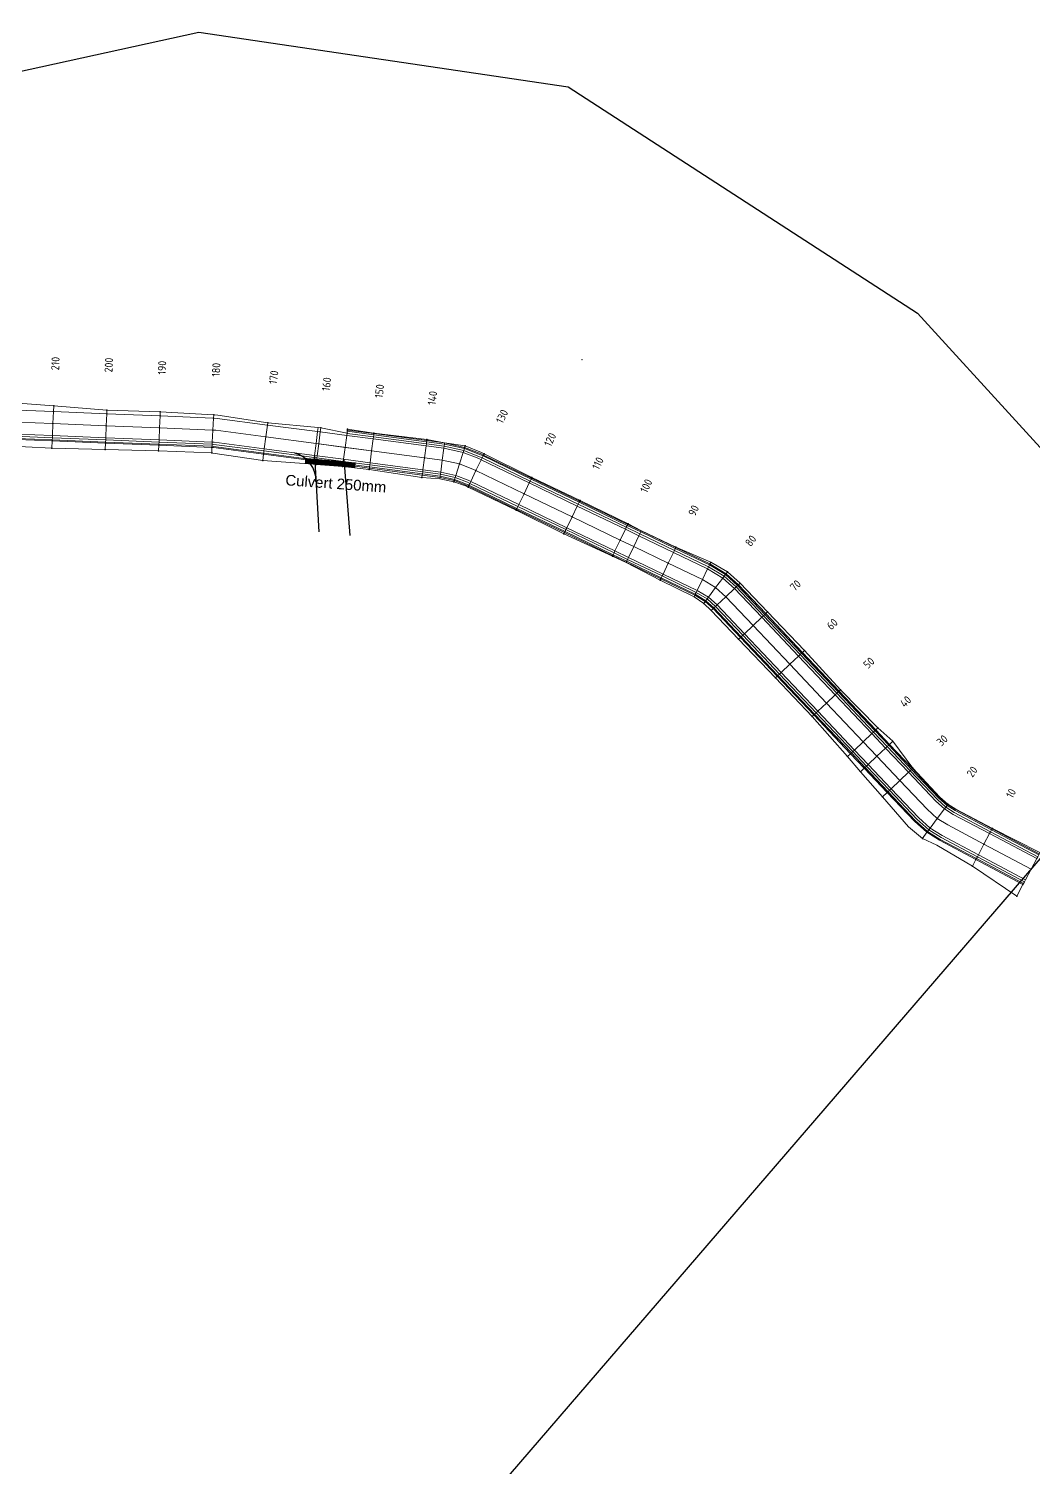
# Model space of a CAD drawing. Header units: metres. Extents: x 0 to 379473, y 0 to 769637.
# Drawn here: x 376817.2 to 377005.4, y 769129 to 769398.6 of the extents above; entities that cross this region are included whole.
import ezdxf
from ezdxf.enums import TextEntityAlignment as Align

# ---------------------------------------------------------------- set-up
doc = ezdxf.new("R2010")
doc.units = ezdxf.units.M
doc.header["$PDSIZE"] = -5
doc.linetypes.add('WDumbbell', pattern=[0])
doc.linetypes.add('WLine', pattern=[0])
for name, color, linetype in [('240209', 7, 'Continuous'), ('Road', 253, 'Continuous'), ('scm Boundaries', 7, 'Continuous'), ('Setout points', 6, 'Continuous'), ('STAGE 2 ROW CL', 7, 'Continuous'), ('STAGE 2 ROW SEC', 7, 'Continuous'), ('STAGE 2 ROW STR', 7, 'Continuous'), ('Stormwater', 90, 'Continuous')]:
    doc.layers.add(name, color=color, linetype=linetype)
doc.styles.add('ARIAL35', font='arial.ttf', dxfattribs={"height": 0.0035})
doc.styles.add('ISO', font='ISO.SHx', dxfattribs={"height": 1})
doc.dimstyles.new('ISO-25', dxfattribs={"dimtxt": 2.5, "dimasz": 2.5, "dimexe": 1.25, "dimexo": 0.625, "dimtad": 1, "dimtxsty": 'Standard', "dimcen": 2.5, "dimadec": 0, "dimazin": 0, "dimtfac": 1, "dimtmove": 0, "dimatfit": 3, "dimfxl": 1, "dimarcsym": 0})

# ---------------------------------------------------------------- blocks, each defined once
blk = doc.blocks.new('*D11')
at = {"layer": 'Defpoints', "color": 0, "transparency": 16777216}
for p in [(378795.35, 769574.52), (378803.54, 769534.02), (303220.97, 615637.01)]:
    blk.add_point(p, dxfattribs=at)
at = {"layer": 'Setout points', "color": 0, "lineweight": -2, "transparency": 16777216}
for p, q in [((378795.35, 769573.89), (378795.35, 769544.02)), ((378795.35, 769544.02), (378803.54, 769539.02)), ((378803.54, 769539.02), (378803.54, 769515.48))]:
    blk.add_line(p, q, dxfattribs=at)
at = {"layer": 'Setout points', "color": 0, "transparency": 16777216, "insert": (378801.45, 769524.44), "char_height": 2.5, "attachment_point": 5, "rotation": 90}
blk.add_mtext('75574,39', dxfattribs=at)
blk = doc.blocks.new('*D12')
at = {"layer": 'Defpoints', "color": 0, "transparency": 16777216}
for p in [(378792.98, 769562.76), (378795.2, 769534.14), (303220.97, 615637.01)]:
    blk.add_point(p, dxfattribs=at)
at = {"layer": 'Setout points', "color": 0, "lineweight": -2, "transparency": 16777216}
for p, q in [((378792.98, 769562.13), (378792.98, 769544.14)), ((378792.98, 769544.14), (378795.2, 769539.14)), ((378795.2, 769539.14), (378795.2, 769516.85))]:
    blk.add_line(p, q, dxfattribs=at)
at = {"layer": 'Setout points', "color": 0, "transparency": 16777216, "insert": (378793.11, 769525.18), "char_height": 2.5, "attachment_point": 5, "rotation": 90}
blk.add_mtext('75572,01', dxfattribs=at)
blk = doc.blocks.new('*D13')
at = {"layer": 'Defpoints', "color": 0, "transparency": 16777216}
for p in [(378953.84, 769572.8), (378956.07, 769532.4), (303379.45, 615635.3)]:
    blk.add_point(p, dxfattribs=at)
at = {"layer": 'Setout points', "color": 0, "lineweight": -2, "transparency": 16777216}
for p, q in [((378953.84, 769572.18), (378953.84, 769542.4)), ((378953.84, 769542.4), (378956.07, 769537.4)), ((378956.07, 769537.4), (378956.07, 769513.86))]:
    blk.add_line(p, q, dxfattribs=at)
at = {"layer": 'Setout points', "color": 0, "transparency": 16777216, "insert": (378953.98, 769522.81), "char_height": 2.5, "attachment_point": 5, "rotation": 90}
blk.add_mtext('75574,39', dxfattribs=at)
blk = doc.blocks.new('*D14')
at = {"layer": 'Defpoints', "color": 0, "transparency": 16777216}
for p in [(378951.47, 769561.05), (378953.68, 769532.43), (303379.45, 615635.3)]:
    blk.add_point(p, dxfattribs=at)
at = {"layer": 'Setout points', "color": 0, "lineweight": -2, "transparency": 16777216}
for p, q in [((378951.47, 769560.42), (378951.47, 769542.43)), ((378951.47, 769542.43), (378953.68, 769537.43)), ((378953.68, 769537.43), (378953.68, 769515.14))]:
    blk.add_line(p, q, dxfattribs=at)
at = {"layer": 'Setout points', "color": 0, "transparency": 16777216, "insert": (378951.6, 769523.47), "char_height": 2.5, "attachment_point": 5, "rotation": 90}
blk.add_mtext('75572,01', dxfattribs=at)
blk = doc.blocks.new('*D15')
at = {"layer": 'Defpoints', "color": 0, "transparency": 16777216}
for p in [(378795.35, 769574.52), (378721.36, 769570.12), (0, 0)]:
    blk.add_point(p, dxfattribs=at)
at = {"layer": 'Setout points', "color": 0, "lineweight": -2, "transparency": 16777216}
for p, q in [((378731.36, 769574.52), (378726.36, 769570.12)), ((378794.73, 769574.52), (378731.36, 769574.52)), ((378726.36, 769570.12), (378700.32, 769570.12))]:
    blk.add_line(p, q, dxfattribs=at)
at = {"layer": 'Setout points', "color": 0, "transparency": 16777216, "insert": (378710.53, 769572.21), "char_height": 2.5, "attachment_point": 5}
blk.add_mtext('769574,52', dxfattribs=at)
blk = doc.blocks.new('*D16')
at = {"layer": 'Defpoints', "color": 0, "transparency": 16777216}
for p in [(378781.92, 769557.85), (378721.59, 769546.62), (0, 0)]:
    blk.add_point(p, dxfattribs=at)
at = {"layer": 'Setout points', "color": 0, "lineweight": -2, "transparency": 16777216}
for p, q in [((378731.59, 769557.85), (378726.59, 769546.62)), ((378781.29, 769557.85), (378731.59, 769557.85)), ((378726.59, 769546.62), (378700.55, 769546.62))]:
    blk.add_line(p, q, dxfattribs=at)
at = {"layer": 'Setout points', "color": 0, "transparency": 16777216, "insert": (378710.75, 769548.7), "char_height": 2.5, "attachment_point": 5}
blk.add_mtext('769557,85', dxfattribs=at)

msp = doc.modelspace()

# ---------------------------------------------------------------- linework, layer by layer
at = {"color": 7}
msp.add_arc((376865.656, 769313.908), 5.347, 358.63812, 75.02105, dxfattribs=at)
at = {"layer": '240209', "color": 2, "linetype": 'Continuous', "lineweight": 0}
msp.add_point((376920.83, 769336.575, 361.588), dxfattribs=at)
at = {"layer": 'Road'}
for p, q in [((376870.716, 769318.642, 100), (376871.561, 769304.34)), ((376876.24, 769317.915, 100), (376877.369, 769303.621, 100))]:
    msp.add_line(p, q, dxfattribs=at)
at = {"layer": 'scm Boundaries', "color": 2, "linetype": 'Continuous', "lineweight": 25}
for points in [[(376778.089, 769382.395, 0), (376849.064, 769397.957, 0), (376918.269, 769387.714, 0), (376983.757, 769345.327, 0), (377040.897, 769282.72, 0), (377153.96, 769199.107, 0)], [(376877.575, 769093.145, 0), (377040.897, 769282.72, 0)]]:
    msp.add_polyline3d(points, dxfattribs=at)
at = {"layer": 'Setout points'}
for p in [(376821.845, 769327.939, 356.26), (376821.801, 769326.859, 356.981), (376831.793, 769326.454, 356.527), (376831.82, 769327.117, 356.085), (376841.785, 769326.049, 356.074), (376841.815, 769326.807, 355.569), (376851.805, 769325.642, 355.621), (376851.837, 769326.259, 355.209), (376821.71, 769324.611, 356.891), (376831.702, 769324.206, 356.437), (376841.693, 769323.801, 355.984), (376851.685, 769323.396, 355.531), (376861.895, 769324.342, 355.168), (376861.951, 769324.762, 354.885), (376871.81, 769323.037, 354.685), (376871.914, 769323.831, 354.151), (376876.827, 769322.836, 353.862), (376876.898, 769323.376, 353.985), (376876.926, 769323.59, 353.841), (376881.855, 769322.723, 353.466), (376881.865, 769322.803, 353.546), (376821.524, 769320.018, 358.148), (376821.578, 769321.364, 356.801), (376831.57, 769320.959, 356.347), (376841.562, 769320.554, 355.894), (376851.513, 769320.15, 355.441), (376861.602, 769322.111, 355.078), (376871.516, 769320.806, 354.595), (376876.473, 769320.153, 354.075), (376891.769, 769321.418, 352.427), (376891.794, 769321.606, 352.617), (376898.87, 769320.15, 351.734), (376898.96, 769320.44, 351.531), (376831.522, 769319.779, 357.528), (376841.519, 769319.499, 356.95), (376851.458, 769319.119, 356.474), (376861.019, 769317.687, 356.2), (376861.178, 769318.889, 354.988), (376871.092, 769317.584, 354.505), (376881.431, 769319.501, 353.556), (376891.345, 769318.196, 352.517), (376902.395, 769318.72, 351.388), (376902.508, 769318.955, 351.214), (376871.01, 769316.958, 355.136), (376876, 769316.557, 354.363), (376876.049, 769316.931, 353.985), (376880.972, 769316.016, 353.731), (376881.007, 769316.279, 353.466), (376890.862, 769314.523, 352.881), (376890.921, 769314.973, 352.427), (376897.902, 769317.047, 351.824), (376900.986, 769315.792, 351.478), (376911.474, 769314.525, 350.245), (376896.865, 769313.724, 351.966), (376896.934, 769313.945, 351.734), (376899.504, 769312.712, 351.556), (376899.576, 769312.863, 351.388), (376911.406, 769314.384, 350.349), (376909.997, 769311.455, 350.439), (376920.417, 769310.048, 349.31), (376920.499, 769310.219, 349.184), (376908.514, 769308.375, 350.236), (376908.587, 769308.527, 350.349), (376919.008, 769307.119, 349.4), (376917.482, 769303.948, 349.131), (376917.598, 769304.191, 349.31), (376929.428, 769305.712, 348.271), (376929.428, 769305.712, 348.271), (376929.489, 769305.84, 348.176), (376929.489, 769305.84, 348.176), (376928.019, 769302.783, 348.361), (376928.019, 769302.783, 348.361), (376938.439, 769301.376, 346.785), (376938.472, 769301.444, 346.862), (376926.564, 769299.76, 348.376), (376926.564, 769299.76, 348.376), (376926.609, 769299.855, 348.271), (376926.609, 769299.855, 348.271), (376937.03, 769298.447, 346.875), (376947.849, 769296.468, 345.123), (376948.124, 769296.835, 345.582), (376935.49, 769295.248, 346.585), (376935.62, 769295.518, 346.785), (376945.902, 769293.866, 345.213), (376943.689, 769290.908, 345.568), (376943.956, 769291.263, 345.123), (376955.287, 769288.997, 343.461), (376955.624, 769289.316, 343.925), (376952.927, 769286.762, 343.551), (376950.207, 769284.187, 343.957), (376950.567, 769284.528, 343.461), (376962.558, 769282.109, 342.344), (376959.802, 769279.501, 341.889), (376962.162, 769281.735, 341.799), (376957.123, 769276.964, 342.238), (376957.442, 769277.266, 341.799), (376969.038, 769274.474, 340.137), (376969.296, 769274.718, 340.494), (376966.678, 769272.239, 340.227), (376964.028, 769269.73, 340.536), (376964.317, 769270.005, 340.137), (376975.913, 769267.212, 338.475), (376976.289, 769267.569, 338.13), (376973.553, 769264.978, 338.565), (376970.634, 769262.214, 339.244), (376971.193, 769262.743, 338.475), (376982.788, 769259.95, 336.875), (376982.887, 769260.044, 336.784), (376978.068, 769255.481, 336.875), (376980.428, 769257.716, 336.965), (376977.171, 769254.632, 338.111), (376989.398, 769253.22, 335.311), (376989.427, 769253.258, 335.358), (376987.455, 769250.615, 335.401), (376985.511, 769248.01, 335.311), (376997.721, 769248.646, 333.747), (376997.768, 769248.735, 333.681), (376984.666, 769246.878, 336.724), (376996.197, 769245.776), (376994.02, 769241.674, 335.142), (376994.673, 769242.905, 333.747), (377005.03, 769241.087, 332.274), (377003.506, 769238.217, 332.184), (377002.346, 769236.031, 334.658)]:
    msp.add_point(p, dxfattribs=at)
at = {"layer": 'STAGE 2 ROW CL', "color": 6, "linetype": 'Continuous', "lineweight": 0}
msp.add_polyline3d([(377005.03, 769241.087, 332.274), (376996.197, 769245.776, 333.837), (376989.393, 769249.388, 335.042), (376989.393, 769249.388, 335.042), (376987.455, 769250.615, 335.401), (376985.533, 769252.324, 335.804), (376985.533, 769252.324, 335.804), (376980.428, 769257.716, 336.965), (376976.131, 769262.255, 337.942), (376976.131, 769262.255, 337.942), (376973.553, 769264.978, 338.565), (376966.678, 769272.239, 340.227), (376959.802, 769279.501, 341.889), (376952.927, 769286.762, 343.551), (376947.809, 769292.168, 344.788), (376947.809, 769292.168, 344.788), (376945.902, 769293.866, 345.213), (376943.421, 769295.371, 345.696), (376943.421, 769295.371, 345.696), (376937.03, 769298.447, 346.875), (376930.567, 769301.557, 348.067), (376930.567, 769301.557, 348.067), (376928.019, 769302.783, 348.361), (376919.008, 769307.119, 349.4), (376909.997, 769311.455, 350.439), (376900.986, 769315.792, 351.478), (376900.523, 769316.014, 351.531), (376900.523, 769316.014, 351.531), (376897.902, 769317.047, 351.824), (376894.675, 769317.757, 352.168), (376894.675, 769317.757, 352.168), (376891.345, 769318.196, 352.517), (376881.431, 769319.501, 353.556), (376871.516, 769320.806, 354.595), (376871.009, 769320.873, 354.648), (376871.009, 769320.873, 354.648), (376861.602, 769322.111, 355.078), (376852.213, 769323.347, 355.507), (376852.213, 769323.347, 355.507), (376851.685, 769323.396, 355.531), (376851.6, 769323.4, 355.535), (376851.6, 769323.4, 355.535), (376841.693, 769323.801, 355.984), (376831.702, 769324.206, 356.437), (376821.71, 769324.611, 356.891), (376811.718, 769325.016, 357.344)], dxfattribs=at)
at = {"layer": 'STAGE 2 ROW CL', "color": 2, "linetype": 'WLine', "lineweight": 0}
msp.add_point((376996.197, 769245.776), dxfattribs=at)
at = {"layer": 'STAGE 2 ROW CL', "color": 7, "linetype": 'WDumbbell', "lineweight": 0}
msp.add_point((377005.03, 769241.087), dxfattribs=at)
at = {"layer": 'STAGE 2 ROW SEC', "color": 3, "linetype": 'Continuous', "lineweight": 0}
for points in [[(376821.524, 769320.018, 358.148), (376821.578, 769321.364, 356.801), (376821.586, 769321.564, 356.801), (376821.602, 769321.963, 356.401), (376821.619, 769322.363, 356.801), (376821.71, 769324.611, 356.891), (376821.801, 769326.859, 356.981), (376821.845, 769327.939, 356.26)], [(376831.522, 769319.779, 357.528), (376831.57, 769320.959, 356.347), (376831.578, 769321.159, 356.347), (376831.594, 769321.558, 355.947), (376831.61, 769321.958, 356.347), (376831.702, 769324.206, 356.437), (376831.793, 769326.454, 356.527), (376831.82, 769327.117, 356.085)], [(376841.519, 769319.499, 356.95), (376841.562, 769320.554, 355.894), (376841.57, 769320.754, 355.894), (376841.586, 769321.153, 355.494), (376841.602, 769321.553, 355.894), (376841.693, 769323.801, 355.984), (376841.785, 769326.049, 356.074), (376841.815, 769326.807, 355.569)], [(376851.458, 769319.119, 356.474), (376851.513, 769320.15, 355.441), (376851.523, 769320.35, 355.441), (376851.545, 769320.749, 355.041), (376851.566, 769321.149, 355.441), (376851.685, 769323.396, 355.531), (376851.805, 769325.642, 355.621), (376851.837, 769326.259, 355.209)], [(376861.019, 769317.687, 356.2), (376861.178, 769318.889, 354.988), (376861.204, 769319.087, 354.988), (376861.256, 769319.484, 354.588), (376861.308, 769319.88, 354.988), (376861.602, 769322.111, 355.078), (376861.895, 769324.342, 355.168), (376861.951, 769324.762, 354.885)], [(376870.499, 769316.999, 355.215), (376870.585, 769317.65, 354.558), (376870.611, 769317.849, 354.558), (376870.663, 769318.245, 354.158), (376870.716, 769318.642, 354.558), (376871.009, 769320.873, 354.648), (376871.303, 769323.103, 354.738), (376871.407, 769323.896, 354.205)], [(376871.01, 769316.958, 355.136), (376871.092, 769317.584, 354.505), (376871.118, 769317.782, 354.505), (376871.17, 769318.179, 354.105), (376871.223, 769318.575, 354.505), (376871.516, 769320.806, 354.595), (376871.81, 769323.037, 354.685), (376871.914, 769323.831, 354.151)], [(376876, 769316.557, 354.363), (376876.049, 769316.931, 353.985), (376876.075, 769317.129, 353.985), (376876.128, 769317.526, 353.585), (376876.18, 769317.923, 353.985), (376876.474, 769320.153, 354.075), (376876.767, 769322.384, 353.985), (376876.819, 769322.781, 353.585), (376876.872, 769323.177, 353.985), (376876.898, 769323.376, 353.985), (376876.926, 769323.59, 353.841)], [(376876, 769316.557, 354.363), (376876.049, 769316.931, 353.985), (376876.075, 769317.129, 353.985), (376876.128, 769317.526, 353.585), (376876.18, 769317.923, 353.985), (376876.473, 769320.153, 354.075), (376876.767, 769322.384, 354.165), (376876.827, 769322.836, 353.862)], [(376880.972, 769316.016, 353.731), (376881.007, 769316.279, 353.466), (376881.033, 769316.477, 353.466), (376881.085, 769316.873, 353.066), (376881.137, 769317.27, 353.466), (376881.431, 769319.501, 353.556), (376881.724, 769321.732, 353.466), (376881.777, 769322.128, 353.066), (376881.829, 769322.525, 353.466), (376881.855, 769322.723, 353.466), (376881.865, 769322.803, 353.546)], [(376890.862, 769314.523, 352.881), (376890.921, 769314.973, 352.427), (376890.947, 769315.172, 352.427), (376890.999, 769315.568, 352.027), (376891.052, 769315.965, 352.427), (376891.345, 769318.196, 352.517), (376891.639, 769320.426, 352.427), (376891.691, 769320.823, 352.027), (376891.743, 769321.22, 352.427), (376891.769, 769321.418, 352.427), (376891.794, 769321.606, 352.617)], [(376894.213, 769314.247, 352.369), (376894.251, 769314.535, 352.078), (376894.277, 769314.733, 352.078), (376894.329, 769315.13, 351.678), (376894.381, 769315.527, 352.078), (376894.675, 769317.757, 352.168), (376894.969, 769319.988, 352.078), (376895.021, 769320.385, 351.678), (376895.073, 769320.781, 352.078), (376895.099, 769320.98, 352.078), (376895.104, 769321.018, 352.116)], [(376896.865, 769313.724, 351.966), (376896.934, 769313.945, 351.734), (376896.994, 769314.136, 351.734), (376897.113, 769314.517, 351.334), (376897.232, 769314.899, 351.734), (376897.902, 769317.047, 351.824), (376898.572, 769319.195, 351.734), (376898.691, 769319.577, 351.334), (376898.81, 769319.959, 351.734), (376898.87, 769320.15, 351.734), (376898.96, 769320.44, 351.531)], [(376899.504, 769312.712, 351.556), (376899.576, 769312.863, 351.388), (376899.663, 769313.043, 351.388), (376899.837, 769313.404, 350.988), (376900.01, 769313.764, 351.388), (376900.986, 769315.792, 351.478), (376901.961, 769317.819, 351.388), (376902.135, 769318.179, 350.988), (376902.308, 769318.54, 351.388), (376902.395, 769318.72, 351.388), (376902.508, 769318.955, 351.214)], [(376908.514, 769308.375, 350.236), (376908.587, 769308.527, 350.349), (376908.674, 769308.707, 350.349), (376908.848, 769309.067, 349.949), (376909.021, 769309.428, 350.349), (376909.997, 769311.455, 350.439), (376910.972, 769313.483, 350.349), (376911.146, 769313.843, 349.949), (376911.319, 769314.204, 350.349), (376911.406, 769314.384, 350.349), (376911.474, 769314.525, 350.245)], [(376917.482, 769303.948, 349.131), (376917.598, 769304.191, 349.31), (376917.685, 769304.371, 349.31), (376917.859, 769304.731, 348.91), (376918.032, 769305.092, 349.31), (376919.008, 769307.119, 349.4), (376919.983, 769309.147, 349.31), (376920.157, 769309.507, 348.91), (376920.33, 769309.868, 349.31), (376920.417, 769310.048, 349.31), (376920.499, 769310.219, 349.184)], [(376926.564, 769299.76, 348.376), (376926.609, 769299.855, 348.271), (376926.696, 769300.035, 348.271), (376926.87, 769300.395, 347.871), (376927.043, 769300.756, 348.271), (376928.019, 769302.783, 348.361), (376928.994, 769304.811, 348.271), (376929.168, 769305.171, 347.871), (376929.341, 769305.531, 348.271), (376929.428, 769305.712, 348.271), (376929.489, 769305.84, 348.176)], [(376929.134, 769298.577, 348.034), (376929.158, 769298.628, 347.977), (376929.245, 769298.808, 347.977), (376929.418, 769299.169, 347.577), (376929.592, 769299.529, 347.977), (376930.567, 769301.557, 348.067), (376931.543, 769303.584, 347.977), (376931.717, 769303.945, 347.577), (376931.89, 769304.305, 347.977), (376931.977, 769304.485, 347.977), (376931.981, 769304.494, 347.971)], [(376935.49, 769295.248, 346.585), (376935.62, 769295.518, 346.785), (376935.707, 769295.699, 346.785), (376935.881, 769296.059, 346.385), (376936.054, 769296.419, 346.785), (376937.03, 769298.447, 346.875), (376938.005, 769300.474, 346.785), (376938.179, 769300.835, 346.385), (376938.352, 769301.195, 346.785), (376938.439, 769301.376, 346.785), (376938.472, 769301.444, 346.862)], [(376941.861, 769292.129, 345.954), (376942.012, 769292.443, 345.606), (376942.099, 769292.623, 345.606), (376942.272, 769292.983, 345.206), (376942.446, 769293.344, 345.606), (376943.421, 769295.371, 345.696), (376944.397, 769297.399, 345.606), (376944.57, 769297.759, 345.206), (376944.744, 769298.12, 345.606), (376944.83, 769298.3, 345.606), (376945.003, 769298.658, 346.003)], [(376943.689, 769290.908, 345.568), (376943.956, 769291.263, 345.123), (376944.075, 769291.423, 345.123), (376944.315, 769291.744, 344.723), (376944.555, 769292.064, 345.123), (376945.902, 769293.866, 345.213), (376947.25, 769295.667, 345.123), (376947.49, 769295.988, 344.723), (376947.73, 769296.308, 345.123), (376947.849, 769296.468, 345.123), (376948.124, 769296.835, 345.582)], [(376945.059, 769289.564, 345.236), (376945.449, 769289.933, 344.698), (376945.595, 769290.071, 344.698), (376945.885, 769290.346, 344.298), (376946.176, 769290.621, 344.698), (376947.809, 769292.168, 344.788), (376949.443, 769293.715, 344.698), (376949.734, 769293.99, 344.298), (376950.024, 769294.265, 344.698), (376950.169, 769294.402, 344.698), (376950.474, 769294.69, 345.117)], [(376950.207, 769284.187, 343.957), (376950.567, 769284.528, 343.461), (376950.712, 769284.665, 343.461), (376951.003, 769284.94, 343.061), (376951.293, 769285.215, 343.461), (376952.927, 769286.762, 343.551), (376954.561, 769288.309, 343.461), (376954.851, 769288.584, 343.061), (376955.142, 769288.859, 343.461), (376955.287, 769288.997, 343.461), (376955.624, 769289.316, 343.925)], [(376957.123, 769276.964, 342.238), (376957.442, 769277.266, 341.799), (376957.587, 769277.404, 341.799), (376957.878, 769277.679, 341.399), (376958.168, 769277.954, 341.799), (376959.802, 769279.501, 341.889), (376961.436, 769281.048, 341.799), (376961.727, 769281.323, 341.399), (376962.017, 769281.598, 341.799), (376962.162, 769281.735, 341.799), (376962.558, 769282.109, 342.344)], [(376964.028, 769269.73, 340.536), (376964.317, 769270.005, 340.137), (376964.463, 769270.142, 340.137), (376964.753, 769270.417, 339.737), (376965.044, 769270.692, 340.137), (376966.678, 769272.239, 340.227), (376968.311, 769273.786, 340.137), (376968.602, 769274.061, 339.737), (376968.892, 769274.336, 340.137), (376969.038, 769274.474, 340.137), (376969.296, 769274.718, 340.494)], [(376970.634, 769262.214, 339.244), (376971.193, 769262.743, 338.475), (376971.338, 769262.881, 338.475), (376971.628, 769263.156, 338.075), (376971.919, 769263.431, 338.475), (376973.553, 769264.978, 338.565), (376975.187, 769266.524, 338.475), (376975.477, 769266.799, 338.075), (376975.768, 769267.074, 338.475), (376975.913, 769267.212, 338.475), (376976.289, 769267.569, 338.13)], [(376973.064, 769259.351, 338.825), (376973.771, 769260.02, 337.852), (376973.916, 769260.158, 337.852), (376974.206, 769260.433, 337.452), (376974.497, 769260.708, 337.852), (376976.131, 769262.255, 337.942), (376977.764, 769263.802, 337.852), (376978.055, 769264.077, 337.452), (376978.345, 769264.352, 337.852), (376978.491, 769264.489, 337.852), (376979.136, 769265.1, 337.26)], [(376977.171, 769254.632, 338.111), (376978.068, 769255.481, 336.875), (376978.213, 769255.619, 336.875), (376978.504, 769255.894, 336.475), (376978.794, 769256.169, 336.875), (376980.428, 769257.716, 336.965), (376982.062, 769259.263, 336.875), (376982.352, 769259.538, 336.475), (376982.643, 769259.813, 336.875), (376982.788, 769259.95, 336.875), (376982.887, 769260.044, 336.784)], [(376984.666, 769246.878, 336.724), (376985.511, 769248.01, 335.311), (376985.63, 769248.171, 335.311), (376985.87, 769248.491, 334.911), (376986.109, 769248.812, 335.311), (376987.455, 769250.615, 335.401), (376988.8, 769252.418, 335.311), (376989.039, 769252.739, 334.911), (376989.279, 769253.059, 335.311), (376989.398, 769253.22, 335.311), (376989.427, 769253.258, 335.358)], [(376994.02, 769241.674, 335.142), (376994.673, 769242.905, 333.747), (376994.767, 769243.082, 333.747), (376994.955, 769243.435, 333.347), (376995.142, 769243.788, 333.747), (376996.197, 769245.776, 333.837), (376997.252, 769247.763, 333.747), (376997.44, 769248.116, 333.347), (376997.627, 769248.47, 333.747), (376997.721, 769248.646, 333.747), (376997.768, 769248.735, 333.681)], [(377002.346, 769236.031, 334.658), (377003.506, 769238.217, 332.184), (377003.6, 769238.393, 332.184), (377003.788, 769238.747, 331.784), (377003.975, 769239.1, 332.184), (377005.03, 769241.087, 332.274), (377006.085, 769243.075, 332.184), (377006.272, 769243.428, 331.784), (377006.46, 769243.781, 332.184), (377006.554, 769243.958, 332.184), (377006.697, 769244.228, 332.49)]]:
    msp.add_polyline3d(points, dxfattribs=at)
at = {"layer": 'STAGE 2 ROW STR', "color": 3, "linetype": 'Continuous', "lineweight": 0}
for points in [[(376876.926, 769323.59, 353.841), (376876.827, 769322.836, 353.862), (376871.914, 769323.831, 354.151), (376871.407, 769323.896, 354.205), (376861.951, 769324.762, 354.885), (376852.586, 769326.183, 355.19), (376851.837, 769326.259, 355.209), (376851.716, 769326.265, 355.213), (376841.815, 769326.807, 355.569), (376831.82, 769327.117, 356.085), (376821.845, 769327.939, 356.26), (376811.867, 769328.696, 356.478)], [(376931.981, 769304.494, 347.971), (376929.489, 769305.84, 348.176), (376920.499, 769310.219, 349.184), (376911.474, 769314.525, 350.245), (376902.508, 769318.955, 351.214), (376902.052, 769319.192, 351.257), (376898.96, 769320.44, 351.531), (376895.104, 769321.018, 352.116)], [(376917.482, 769303.948, 349.131), (376908.514, 769308.375, 350.236), (376899.504, 769312.712, 351.556)], [(376935.49, 769295.248, 346.585), (376929.134, 769298.577, 348.034)], [(376987.921, 769254.585, 335.688), (376982.887, 769260.044, 336.784), (376979.136, 769265.1, 337.26), (376976.289, 769267.569, 338.13), (376969.296, 769274.718, 340.494)], [(376997.768, 769248.735, 333.681), (376990.951, 769252.324, 335.026)]]:
    msp.add_polyline3d(points, dxfattribs=at)
at = {"layer": 'STAGE 2 ROW STR', "color": 34, "linetype": 'Continuous', "lineweight": 0, "true_color": 0x965a00}
msp.add_polyline3d([(377006.085, 769243.075, 332.184), (376997.252, 769247.763, 333.747), (376990.448, 769251.375, 334.952), (376988.8, 769252.418, 335.311), (376987.167, 769253.871, 335.714), (376982.062, 769259.263, 336.875), (376977.764, 769263.802, 337.852), (376975.187, 769266.524, 338.475), (376968.311, 769273.786, 340.137), (376961.436, 769281.048, 341.799), (376954.561, 769288.309, 343.461), (376949.443, 769293.715, 344.698), (376947.25, 769295.667, 345.123), (376944.397, 769297.399, 345.606), (376938.005, 769300.474, 346.785), (376931.543, 769303.584, 347.977), (376928.994, 769304.811, 348.271), (376919.983, 769309.147, 349.31), (376910.972, 769313.483, 350.349), (376901.961, 769317.819, 351.388), (376901.498, 769318.042, 351.441), (376898.572, 769319.195, 351.734), (376894.969, 769319.988, 352.078), (376891.639, 769320.426, 352.427), (376881.724, 769321.732, 353.466), (376876.767, 769322.384, 353.985), (376876.767, 769322.384, 354.165), (376871.81, 769323.037, 354.685), (376871.303, 769323.103, 354.738), (376861.895, 769324.342, 355.168), (376852.506, 769325.578, 355.597), (376851.805, 769325.642, 355.621), (376851.691, 769325.648, 355.625), (376841.785, 769326.049, 356.074), (376831.793, 769326.454, 356.527), (376821.801, 769326.859, 356.981), (376811.809, 769327.264, 357.434)], dxfattribs=at)
at = {"layer": 'STAGE 2 ROW STR', "color": 43, "linetype": 'Continuous', "lineweight": 0, "true_color": 0xc1ac73}
msp.add_polyline3d([(377003.975, 769239.1, 332.184), (376995.142, 769243.788, 333.747), (376988.338, 769247.4, 334.952), (376986.109, 769248.812, 335.311), (376983.899, 769250.777, 335.714), (376978.794, 769256.169, 336.875), (376974.497, 769260.708, 337.852), (376971.919, 769263.431, 338.475), (376965.044, 769270.692, 340.137), (376958.168, 769277.954, 341.799), (376951.293, 769285.215, 343.461), (376946.176, 769290.621, 344.698), (376944.555, 769292.064, 345.123), (376942.446, 769293.344, 345.606), (376936.054, 769296.419, 346.785), (376929.592, 769299.529, 347.977), (376927.043, 769300.756, 348.271), (376918.032, 769305.092, 349.31), (376909.021, 769309.428, 350.349), (376900.01, 769313.764, 351.388), (376899.547, 769313.987, 351.441), (376897.232, 769314.899, 351.734), (376894.381, 769315.527, 352.078), (376891.052, 769315.965, 352.427), (376881.137, 769317.27, 353.466), (376876.18, 769317.923, 353.985), (376876.18, 769317.923, 353.985), (376871.223, 769318.575, 354.505), (376870.716, 769318.642, 354.558), (376861.308, 769319.88, 354.988), (376851.919, 769321.116, 355.417), (376851.566, 769321.149, 355.441), (376851.508, 769321.151, 355.445), (376841.602, 769321.553, 355.894), (376831.61, 769321.958, 356.347), (376821.619, 769322.363, 356.801), (376811.627, 769322.768, 357.254)], dxfattribs=at)
at = {"layer": 'STAGE 2 ROW STR', "color": 6, "linetype": 'Continuous', "lineweight": 0}
msp.add_polyline3d([(377005.03, 769241.087, 332.274), (376996.197, 769245.776, 333.837), (376989.393, 769249.388, 335.042), (376987.455, 769250.615, 335.401), (376985.533, 769252.324, 335.804), (376980.428, 769257.716, 336.965), (376976.131, 769262.255, 337.942), (376973.553, 769264.978, 338.565), (376966.678, 769272.239, 340.227), (376959.802, 769279.501, 341.889), (376952.927, 769286.762, 343.551), (376947.809, 769292.168, 344.788), (376945.902, 769293.866, 345.213), (376943.421, 769295.371, 345.696), (376937.03, 769298.447, 346.875), (376930.567, 769301.557, 348.067), (376928.019, 769302.783, 348.361), (376919.008, 769307.119, 349.4), (376909.997, 769311.455, 350.439), (376900.986, 769315.792, 351.478), (376900.523, 769316.014, 351.531), (376897.902, 769317.047, 351.824), (376894.675, 769317.757, 352.168), (376891.345, 769318.196, 352.517), (376881.431, 769319.501, 353.556), (376876.474, 769320.153, 354.075), (376876.473, 769320.153, 354.075), (376871.516, 769320.806, 354.595), (376871.009, 769320.873, 354.648), (376861.602, 769322.111, 355.078), (376852.213, 769323.347, 355.507), (376851.685, 769323.396, 355.531), (376851.6, 769323.4, 355.535), (376841.693, 769323.801, 355.984), (376831.702, 769324.206, 356.437), (376821.71, 769324.611, 356.891), (376811.718, 769325.016, 357.344)], dxfattribs=at)
at = {"layer": 'STAGE 2 ROW STR', "color": 5, "linetype": 'Continuous', "lineweight": 0}
for points in [[(377006.272, 769243.428, 331.784), (376997.44, 769248.116, 333.347), (376990.635, 769251.728, 334.552), (376989.039, 769252.739, 334.911), (376987.457, 769254.146, 335.314), (376982.352, 769259.538, 336.475), (376978.055, 769264.077, 337.452), (376975.477, 769266.799, 338.075), (376968.602, 769274.061, 339.737), (376961.727, 769281.323, 341.399), (376954.851, 769288.584, 343.061), (376949.734, 769293.99, 344.298), (376947.49, 769295.988, 344.723), (376944.57, 769297.759, 345.206), (376938.179, 769300.835, 346.385), (376931.717, 769303.945, 347.577), (376929.168, 769305.171, 347.871), (376920.157, 769309.507, 348.91), (376911.146, 769313.843, 349.949), (376902.135, 769318.179, 350.988), (376901.672, 769318.402, 351.041), (376898.691, 769319.577, 351.334), (376895.021, 769320.385, 351.678), (376891.691, 769320.823, 352.027), (376881.777, 769322.128, 353.066), (376876.819, 769322.781, 353.585)], [(377006.46, 769243.781, 332.184), (376997.627, 769248.47, 333.747), (376990.823, 769252.082, 334.952), (376989.279, 769253.059, 335.311), (376987.748, 769254.421, 335.714), (376982.643, 769259.813, 336.875), (376978.345, 769264.352, 337.852), (376975.768, 769267.074, 338.475), (376968.892, 769274.336, 340.137), (376962.017, 769281.598, 341.799), (376955.142, 769288.859, 343.461), (376950.024, 769294.265, 344.698), (376947.73, 769296.308, 345.123), (376944.744, 769298.12, 345.606), (376938.352, 769301.195, 346.785), (376931.89, 769304.305, 347.977), (376929.341, 769305.531, 348.271), (376920.33, 769309.868, 349.31), (376911.319, 769314.204, 350.349), (376902.308, 769318.54, 351.388), (376901.845, 769318.763, 351.441), (376898.81, 769319.959, 351.734), (376895.073, 769320.781, 352.078), (376891.743, 769321.22, 352.427), (376881.829, 769322.525, 353.466), (376876.872, 769323.177, 353.985)]]:
    msp.add_polyline3d(points, dxfattribs=at)
at = {"layer": 'STAGE 2 ROW STR', "color": 1, "linetype": 'Continuous', "lineweight": 0}
for points in [[(377006.554, 769243.958, 332.184), (376997.721, 769248.646, 333.747), (376990.917, 769252.258, 334.952), (376989.398, 769253.22, 335.311), (376987.893, 769254.558, 335.714), (376982.788, 769259.95, 336.875), (376978.491, 769264.489, 337.852), (376975.913, 769267.212, 338.475), (376969.038, 769274.474, 340.137), (376962.162, 769281.735, 341.799), (376955.287, 769288.997, 343.461), (376950.169, 769294.402, 344.698), (376947.849, 769296.468, 345.123), (376944.83, 769298.3, 345.606), (376938.439, 769301.376, 346.785), (376931.977, 769304.485, 347.977), (376929.428, 769305.712, 348.271), (376920.417, 769310.048, 349.31), (376911.406, 769314.384, 350.349), (376902.395, 769318.72, 351.388), (376901.932, 769318.943, 351.441), (376898.87, 769320.15, 351.734), (376895.099, 769320.98, 352.078), (376891.769, 769321.418, 352.427), (376881.855, 769322.723, 353.466), (376876.898, 769323.376, 353.985)], [(376895.104, 769321.018, 352.116), (376891.794, 769321.606, 352.617), (376881.865, 769322.803, 353.546), (376876.926, 769323.59, 353.841)], [(376899.504, 769312.712, 351.556), (376899.032, 769312.917, 351.629), (376896.865, 769313.724, 351.966), (376894.213, 769314.247, 352.369), (376890.862, 769314.523, 352.881), (376880.972, 769316.016, 353.731), (376876, 769316.557, 354.363), (376876, 769316.557, 354.363), (376871.01, 769316.958, 355.136), (376870.499, 769316.999, 355.215), (376861.019, 769317.687, 356.2), (376851.651, 769319.081, 356.469), (376851.458, 769319.119, 356.474), (376851.426, 769319.123, 356.475), (376841.519, 769319.499, 356.95), (376831.522, 769319.779, 357.528), (376821.524, 769320.018, 358.148), (376811.534, 769320.486, 358.537)], [(376929.134, 769298.577, 348.034), (376926.564, 769299.76, 348.376), (376917.482, 769303.948, 349.131)], [(376969.296, 769274.718, 340.494), (376962.558, 769282.109, 342.344), (376955.624, 769289.316, 343.925), (376950.474, 769294.69, 345.117), (376948.124, 769296.835, 345.582), (376945.003, 769298.658, 346.003), (376938.472, 769301.444, 346.862), (376931.981, 769304.494, 347.971)], [(377002.346, 769236.031, 334.658), (376994.02, 769241.674, 335.142), (376987.389, 769245.613, 335.975), (376984.666, 769246.878, 336.724), (376982.049, 769249.025, 337.262), (376977.171, 769254.632, 338.111), (376973.064, 769259.351, 338.825), (376970.634, 769262.214, 339.244), (376964.028, 769269.73, 340.536), (376957.123, 769276.964, 342.238), (376950.207, 769284.187, 343.957), (376945.059, 769289.564, 345.236), (376943.689, 769290.908, 345.568), (376941.861, 769292.129, 345.954), (376935.49, 769295.248, 346.585)], [(376990.951, 769252.324, 335.026), (376989.427, 769253.258, 335.358), (376987.921, 769254.585, 335.688)], [(377006.697, 769244.228, 332.49), (376997.768, 769248.735, 333.681)]]:
    msp.add_polyline3d(points, dxfattribs=at)
at = {"layer": 'STAGE 2 ROW STR', "color": 41, "linetype": 'Continuous', "lineweight": 0, "true_color": 0xffe39c}
msp.add_polyline3d([(377003.506, 769238.217, 332.184), (376994.673, 769242.905, 333.747), (376987.869, 769246.517, 334.952), (376985.511, 769248.01, 335.311), (376983.173, 769250.089, 335.714), (376978.068, 769255.481, 336.875), (376973.771, 769260.02, 337.852), (376971.193, 769262.743, 338.475), (376964.317, 769270.005, 340.137), (376957.442, 769277.266, 341.799), (376950.567, 769284.528, 343.461), (376945.449, 769289.933, 344.698), (376943.956, 769291.263, 345.123), (376942.012, 769292.443, 345.606), (376935.62, 769295.518, 346.785), (376929.158, 769298.628, 347.977), (376926.609, 769299.855, 348.271), (376917.598, 769304.191, 349.31), (376908.587, 769308.527, 350.349), (376899.576, 769312.863, 351.388), (376899.114, 769313.086, 351.441), (376896.934, 769313.945, 351.734), (376894.251, 769314.535, 352.078), (376890.921, 769314.973, 352.427), (376881.007, 769316.279, 353.466), (376876.049, 769316.931, 353.985), (376876.049, 769316.931, 353.985), (376871.092, 769317.584, 354.505), (376870.585, 769317.65, 354.558), (376861.178, 769318.889, 354.988), (376851.789, 769320.125, 355.417), (376851.513, 769320.15, 355.441), (376851.468, 769320.152, 355.445), (376841.562, 769320.554, 355.894), (376831.57, 769320.959, 356.347), (376821.578, 769321.364, 356.801), (376811.586, 769321.769, 357.254)], dxfattribs=at)
at = {"layer": 'STAGE 2 ROW STR', "color": 32, "linetype": 'Continuous', "lineweight": 0, "true_color": 0xc07300}
for points in [[(376876.075, 769317.129, 353.985), (376871.118, 769317.782, 354.505), (376870.611, 769317.849, 354.558), (376861.204, 769319.087, 354.988), (376851.815, 769320.323, 355.417), (376851.523, 769320.35, 355.441), (376851.476, 769320.352, 355.445), (376841.57, 769320.754, 355.894), (376831.578, 769321.159, 356.347), (376821.586, 769321.564, 356.801), (376811.594, 769321.969, 357.254)], [(377003.6, 769238.393, 332.184), (376994.767, 769243.082, 333.747), (376987.963, 769246.694, 334.952), (376985.63, 769248.171, 335.311), (376983.318, 769250.227, 335.714), (376978.213, 769255.619, 336.875), (376973.916, 769260.158, 337.852), (376971.338, 769262.881, 338.475), (376964.463, 769270.142, 340.137), (376957.587, 769277.404, 341.799), (376950.712, 769284.665, 343.461), (376945.595, 769290.071, 344.698), (376944.075, 769291.423, 345.123), (376942.099, 769292.623, 345.606), (376935.707, 769295.699, 346.785), (376929.245, 769298.808, 347.977), (376926.696, 769300.035, 348.271), (376917.685, 769304.371, 349.31), (376908.674, 769308.707, 350.349), (376899.663, 769313.043, 351.388), (376899.2, 769313.266, 351.441), (376896.994, 769314.136, 351.734), (376894.277, 769314.733, 352.078), (376890.947, 769315.172, 352.427), (376881.033, 769316.477, 353.466), (376876.075, 769317.129, 353.985)]]:
    msp.add_polyline3d(points, dxfattribs=at)
at = {"layer": 'STAGE 2 ROW STR', "color": 44, "linetype": 'Continuous', "lineweight": 0, "true_color": 0xab6600}
msp.add_polyline3d([(377003.788, 769238.747, 331.784), (376994.955, 769243.435, 333.347), (376988.15, 769247.047, 334.552), (376985.87, 769248.491, 334.911), (376983.609, 769250.502, 335.314), (376978.504, 769255.894, 336.475), (376974.206, 769260.433, 337.452), (376971.628, 769263.156, 338.075), (376964.753, 769270.417, 339.737), (376957.878, 769277.679, 341.399), (376951.003, 769284.94, 343.061), (376945.885, 769290.346, 344.298), (376944.315, 769291.744, 344.723), (376942.272, 769292.983, 345.206), (376935.881, 769296.059, 346.385), (376929.418, 769299.169, 347.577), (376926.87, 769300.395, 347.871), (376917.859, 769304.731, 348.91), (376908.848, 769309.067, 349.949), (376899.837, 769313.404, 350.988), (376899.374, 769313.626, 351.041), (376897.113, 769314.517, 351.334), (376894.329, 769315.13, 351.678), (376890.999, 769315.568, 352.027), (376881.085, 769316.873, 353.066), (376876.128, 769317.526, 353.585), (376876.128, 769317.526, 353.585), (376871.17, 769318.179, 354.105), (376870.663, 769318.245, 354.158), (376861.256, 769319.484, 354.588), (376851.867, 769320.72, 355.017), (376851.545, 769320.749, 355.041), (376851.492, 769320.752, 355.045), (376841.586, 769321.153, 355.494), (376831.594, 769321.558, 355.947), (376821.602, 769321.963, 356.401), (376811.611, 769322.368, 356.854)], dxfattribs=at)
at = {"layer": 'Stormwater', "elevation": -999}
msp.add_lwpolyline([(376868.965, 769317.668, 1, 1, 0), (376878.401, 769316.817, 0.3, 0.3, 0)], format="xyseb", dxfattribs=at)

# ---------------------------------------------------------------- texts
at = {"layer": 'STAGE 2 ROW CL', "color": 2, "linetype": 'WLine', "lineweight": 0, "style": 'ISO'}
for s, rotation, p in [('210', 87.67895, (376822.115, 769334.603)), ('200', 87.67895, (376832.107, 769334.198)), ('190', 87.67895, (376842.098, 769333.793)), ('180', 86.95834, (376852.216, 769333.381)), ('170', 82.50096, (376862.907, 769332.025)), ('160', 82.50096, (376872.821, 769330.72)), ('150', 82.50096, (376882.736, 769329.415)), ('140', 82.50096, (376892.65, 769328.11)), ('130', 64.30282, (376905.322, 769324.803)), ('120', 64.30282, (376914.333, 769320.466)), ('110', 64.30282, (376923.344, 769316.13)), ('100', 64.30282, (376932.355, 769311.794)), ('90', 64.30282, (376941.366, 769307.458)), ('80', 53.19927, (376951.893, 769301.873)), ('70', 43.43434, (376960.189, 769293.638)), ('60', 43.43434, (376967.064, 769286.376)), ('50', 43.43434, (376973.939, 769279.114)), ('40', 43.43434, (376980.814, 769271.853)), ('30', 43.43434, (376987.69, 769264.591)), ('20', 53.26892, (376993.435, 769258.63)), ('10', 62.04057, (377000.886, 769254.609))]:
    msp.add_text(s, height=1.5, rotation=rotation, dxfattribs=at).set_placement(p, align=Align.MIDDLE_LEFT)
at = {"layer": 'Stormwater', "style": 'ARIAL35'}
msp.add_text('Culvert 250mm', height=2, rotation=355.817, dxfattribs=at).set_placement((376865.219, 769313.059, -999))

# ---------------------------------------------------------------- dimensions: what is measured, and where the dimension line sits
at = {"layer": 'Setout points'}
for feature_location, offset, dtype, origin, picture, middle in [((378795.354440842, 769574.515066402), (-73.994488597, -4.391606802), 0, (0, 0), '*D15', (378710.526618912, 769572.206792934)), ((378795.354, 769574.515), (8.183, -40.495), 1, (303220.967, 615637.01), '*D11', (378801.454, 769524.437)), ((378953.84, 769572.805), (2.228, -40.408), 1, (303379.452, 615635.3), '*D13', (378953.984, 769522.814)), ((378951.466, 769561.046), (2.216, -28.614), 1, (303379.452, 615635.3), '*D14', (378951.598, 769523.474))]:
    dim = msp.add_ordinate_dim(feature_location=feature_location, offset=offset, dtype=dtype, origin=origin, dimstyle='ISO-25', dxfattribs=at)
    dim.commit()
    dim.dimension.update_dxf_attribs({"geometry": picture, "text_midpoint": middle})
at = {"layer": 'Setout points', "color": 51}
dim = msp.add_ordinate_dim(feature_location=(378792.98, 769562.756), offset=(2.216, -28.614), dtype=1, origin=(303220.967, 615637.01), dimstyle='ISO-25', dxfattribs=at)
dim.commit()
dim.dimension.update_dxf_attribs({"geometry": '*D12', "text_midpoint": (378793.113, 769525.184)})
at = {"layer": 'Setout points', "color": 4}
dim = msp.add_ordinate_dim(feature_location=(378781.916, 769557.848), offset=(-60.329, -11.228), dtype=0, origin=(0, 0), dimstyle='ISO-25', dxfattribs=at)
dim.commit()
dim.dimension.update_dxf_attribs({"geometry": '*D16', "text_midpoint": (378710.754, 769548.704)})

doc.saveas('drawing.dxf')
